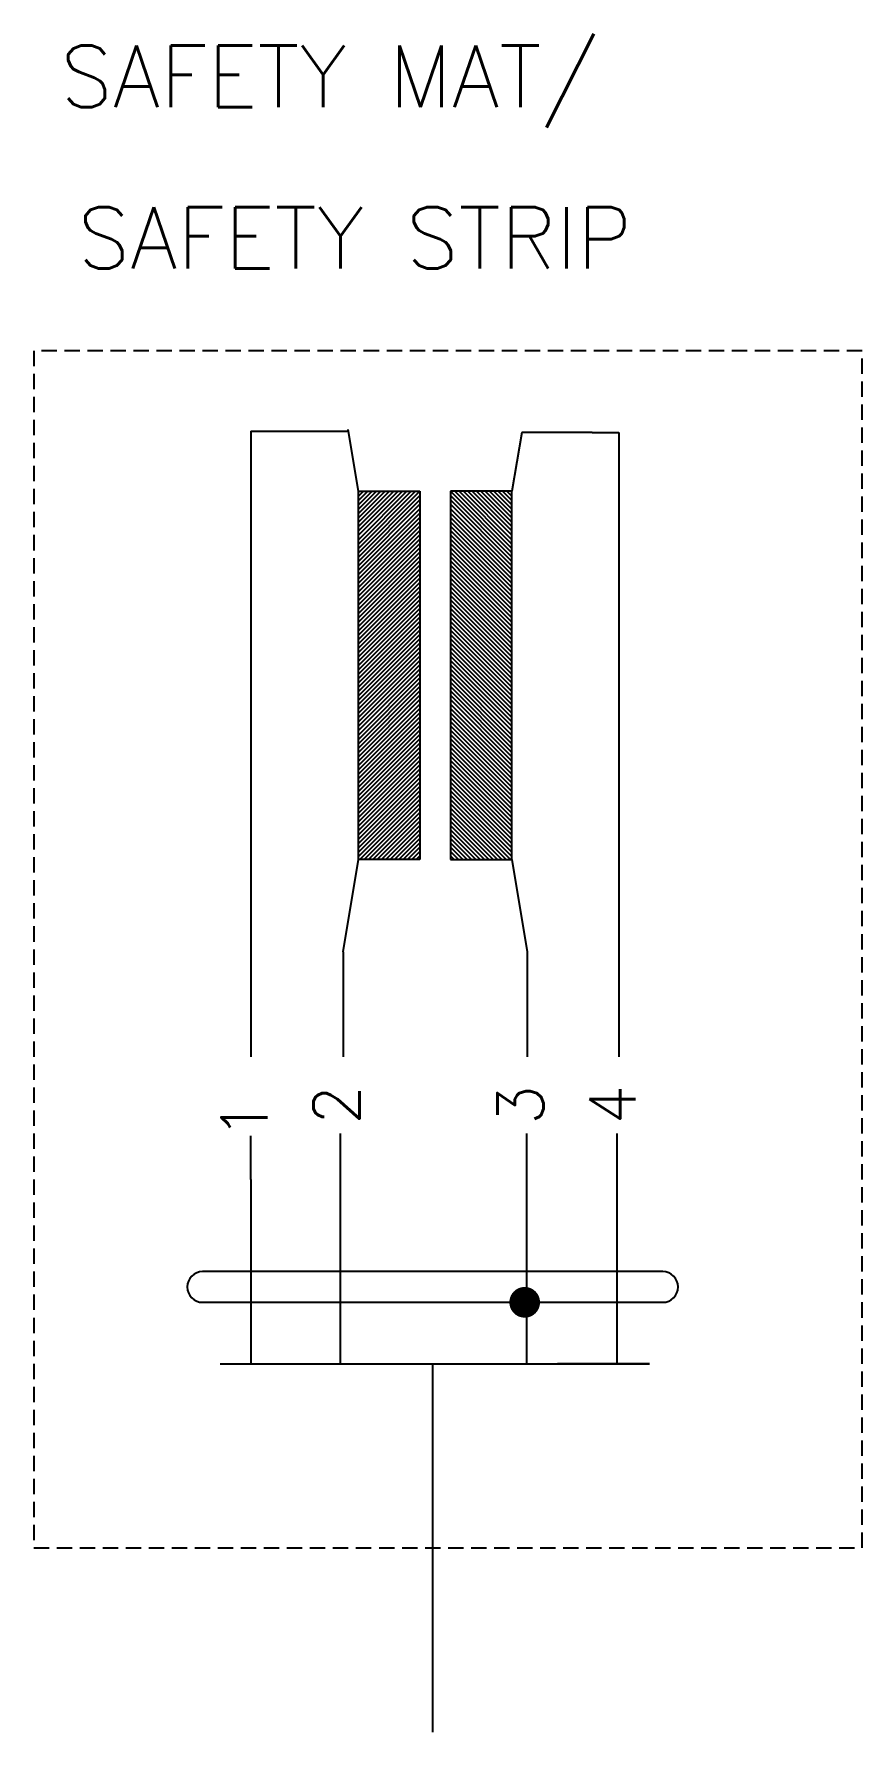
# Model space of a CAD drawing. Header units: millimetres. Extents: x 24.5 to 51.5, y -3.7 to 51.6.
import ezdxf

# ---------------------------------------------------------------- set-up
doc = ezdxf.new("R2010")
doc.units = ezdxf.units.MM
doc.header["$MEASUREMENT"] = 0
doc.linetypes.add('DASHED', pattern=[0.75, 0.5, -0.25])
doc.layers.add('1', color=7, linetype='Continuous')
doc.layers.add('20', color=7, linetype='Continuous')
doc.styles.add('T0', font='ROMANS.SHX')

# ---------------------------------------------------------------- blocks, each defined once
blk = doc.blocks.new('*X1')
at = {"color": 0}
for p, q in [((72.5, 139), (74.5, 141)), ((72.5, 139.141), (74.359, 141)), ((72.5, 139.283), (74.217, 141)), ((72.5, 139.424), (74.076, 141)), ((72.5, 139.566), (73.934, 141)), ((72.5, 139.707), (73.793, 141)), ((72.5, 139.849), (73.651, 141)), ((72.5, 139.99), (73.51, 141)), ((72.5, 140.131), (73.369, 141)), ((72.5, 140.273), (73.227, 141)), ((72.5, 140.414), (73.086, 141)), ((72.5, 140.556), (72.944, 141)), ((72.5, 140.697), (72.803, 141)), ((72.5, 140.838), (72.662, 141)), ((72.5, 140.98), (72.52, 141)), ((72.5, 138.859), (74.5, 140.859)), ((72.5, 138.717), (74.5, 140.717)), ((72.5, 138.576), (74.5, 140.576)), ((72.5, 138.434), (74.5, 140.434)), ((72.5, 138.293), (74.5, 140.293)), ((72.5, 138.151), (74.5, 140.151)), ((72.5, 138.01), (74.5, 140.01)), ((72.5, 137.869), (74.5, 139.869)), ((72.5, 137.727), (74.5, 139.727)), ((72.5, 137.586), (74.5, 139.586)), ((72.5, 137.444), (74.5, 139.444)), ((72.5, 137.303), (74.5, 139.303)), ((72.5, 137.162), (74.5, 139.162)), ((72.5, 137.02), (74.5, 139.02)), ((72.5, 136.879), (74.5, 138.879)), ((72.5, 136.737), (74.5, 138.737)), ((72.5, 136.596), (74.5, 138.596)), ((72.5, 136.454), (74.5, 138.454)), ((72.5, 136.313), (74.5, 138.313)), ((72.5, 136.172), (74.5, 138.172)), ((72.5, 136.03), (74.5, 138.03)), ((72.5, 135.889), (74.5, 137.889)), ((72.5, 135.747), (74.5, 137.747)), ((72.5, 135.606), (74.5, 137.606)), ((72.5, 135.464), (74.5, 137.464)), ((72.5, 135.323), (74.5, 137.323)), ((72.5, 135.182), (74.5, 137.182)), ((72.5, 135.04), (74.5, 137.04)), ((72.5, 134.899), (74.5, 136.899)), ((72.5, 134.757), (74.5, 136.757)), ((72.5, 134.616), (74.5, 136.616)), ((72.5, 134.475), (74.5, 136.475)), ((72.5, 134.333), (74.5, 136.333)), ((72.5, 134.192), (74.5, 136.192)), ((72.5, 134.05), (74.5, 136.05)), ((72.5, 133.909), (74.5, 135.909)), ((72.5, 133.767), (74.5, 135.767)), ((72.5, 133.626), (74.5, 135.626)), ((72.5, 133.485), (74.5, 135.485)), ((72.5, 133.343), (74.5, 135.343)), ((72.5, 133.202), (74.5, 135.202)), ((72.5, 133.06), (74.5, 135.06)), ((72.5, 132.919), (74.5, 134.919)), ((72.5, 132.777), (74.5, 134.777)), ((72.5, 132.636), (74.5, 134.636)), ((72.5, 132.495), (74.5, 134.495)), ((72.5, 132.353), (74.5, 134.353)), ((72.5, 132.212), (74.5, 134.212)), ((72.5, 132.07), (74.5, 134.07)), ((72.5, 131.929), (74.5, 133.929)), ((72.5, 131.788), (74.5, 133.788)), ((72.5, 131.646), (74.5, 133.646)), ((72.5, 131.505), (74.5, 133.505)), ((72.5, 131.363), (74.5, 133.363)), ((72.5, 131.222), (74.5, 133.222)), ((72.5, 131.08), (74.5, 133.08)), ((72.5, 130.939), (74.5, 132.939)), ((72.5, 130.798), (74.5, 132.798)), ((72.5, 130.656), (74.5, 132.656)), ((72.5, 130.515), (74.5, 132.515)), ((72.5, 130.373), (74.5, 132.373)), ((72.5, 130.232), (74.5, 132.232)), ((72.5, 130.09), (74.5, 132.09)), ((72.5, 129.949), (74.5, 131.949)), ((72.5, 129.808), (74.5, 131.808)), ((72.5, 129.666), (74.5, 131.666)), ((72.5, 129.525), (74.5, 131.525)), ((72.5, 129.383), (74.5, 131.383)), ((72.5, 129.242), (74.5, 131.242)), ((72.5, 129.101), (74.5, 131.101)), ((72.541, 129), (74.5, 130.959)), ((72.682, 129), (74.5, 130.818)), ((72.824, 129), (74.5, 130.676)), ((72.965, 129), (74.5, 130.535)), ((73.107, 129), (74.5, 130.393)), ((73.248, 129), (74.5, 130.252)), ((73.389, 129), (74.5, 130.111)), ((73.531, 129), (74.5, 129.969)), ((73.672, 129), (74.5, 129.828)), ((73.814, 129), (74.5, 129.686)), ((73.955, 129), (74.5, 129.545)), ((74.097, 129), (74.5, 129.403)), ((74.238, 129), (74.5, 129.262)), ((74.379, 129), (74.5, 129.121))]:
    blk.add_line(p, q, dxfattribs=at)
blk = doc.blocks.new('*U0')
at = {"color": 0}
for p, q in [((-2, -12), (-2, 0)), ((-2, 0), (0, 0)), ((0, 0), (0, -12)), ((0, -12), (-2, -12))]:
    blk.add_line(p, q, dxfattribs=at)
blk = doc.blocks.new('*U2')
blk.add_blockref('*X1', (-74.5, -141))
at = {"color": 0}
blk.add_blockref('*U0', (0, 0), dxfattribs=at)

msp = doc.modelspace()

# ---------------------------------------------------------------- linework, layer by layer
for p, q in [((35.079, 36.718), (34.745, 38.727)), ((31.573, 38.674), (34.781, 38.674)), ((40.411, 38.639), (40.081, 36.718)), ((42.696, 38.639), (40.411, 38.639)), ((34.579, 21.718), (34.579, 19.718)), ((31.573, 14.718), (31.573, 15.718))]:
    msp.add_line(p, q)
at = {"linetype": 'DASHED'}
msp.add_line((31.573, 14.718), (31.573, 15.718), dxfattribs=at)
at = {"layer": '1'}
for p, q in [((34.579, 21.718), (35.079, 24.718)), ((40.079, 24.718), (40.579, 21.718))]:
    msp.add_line(p, q, dxfattribs=at)
at = {"layer": '20'}
for p, q in [((31.573, 38.674), (31.573, 18.295)), ((42.696, 38.639), (43.573, 38.639)), ((43.573, 38.639), (43.573, 18.295)), ((40.579, 21.718), (40.579, 18.295)), ((34.579, 19.718), (34.579, 18.295)), ((34.5, 8.295), (34.5, 15.795)), ((40.573, 14.295), (40.573, 15.795)), ((43.5, 15.795), (43.5, 8.295)), ((31.573, 14.295), (31.573, 15.295)), ((31.573, 14.295), (31.573, 8.295)), ((40.573, 8.295), (40.573, 14.295)), ((45, 11.295), (30, 11.295)), ((30, 10.295), (45, 10.295)), ((30.573, 8.295), (44.573, 8.295)), ((37.5, -3.705), (37.5, 8.295)), ((44.573, 8.295), (41.573, 8.295))]:
    msp.add_line(p, q, dxfattribs=at)
at = {"layer": '20', "linetype": 'DASHED'}
msp.add_lwpolyline([(24.5, 2.295), (51.5, 2.295), (51.5, 41.295), (24.5, 41.295)], close=True, dxfattribs=at)
at = {"layer": '20', "const_width": 0.5}
msp.add_lwpolyline([(40.25, 10.295, 1), (40.75, 10.295, 1)], format="xyb", close=True, dxfattribs=at)
at = {"layer": '20'}
for centre, start, end in [((30, 10.795), 90, 270), ((45, 10.795), 270, 90)]:
    msp.add_arc(centre, 0.5, start, end, dxfattribs=at)

# ---------------------------------------------------------------- block references
at = {"layer": '1'}
msp.add_blockref('*U2', (37.079, 36.718), dxfattribs=at)
at = {"layer": '1', "xscale": -1}
msp.add_blockref('*U2', (38.079, 36.718), dxfattribs=at)

# ---------------------------------------------------------------- texts
at = {"style": 'T0'}
for s, p in [('SAFETY MAT/ ', (25.359, 49.238)), ('SAFETY STRIP', (25.919, 43.979))]:
    msp.add_text(s, height=2, dxfattribs=at).set_placement(p)
at = {"layer": '1', "style": 'T0'}
for s, p in [('2', (35.11, 16.081)), ('3', (41.11, 16.081)), ('4', (44.11, 16.081)), (' 1 ', (32.11, 14.581))]:
    msp.add_text(s, height=1.5, rotation=90, dxfattribs=at).set_placement(p)

doc.saveas('drawing.dxf')
